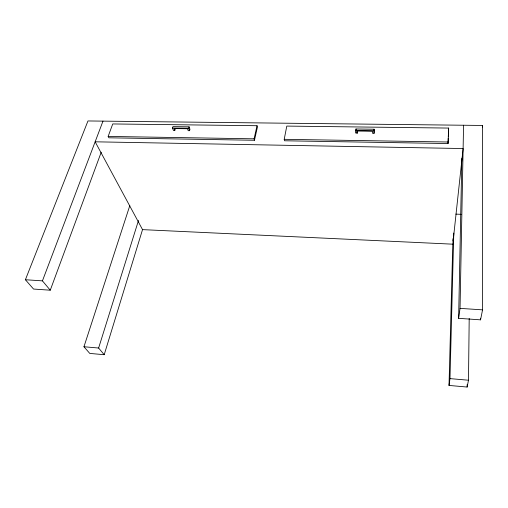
<?xml version="1.0" encoding="UTF-8"?>
<svg xmlns="http://www.w3.org/2000/svg" width="508" height="508" viewBox="0 0 508 508"><rect width="100%" height="100%" fill="white"/><g stroke="black" fill="none" stroke-linecap="round" stroke-linejoin="round"><path stroke-width="0.76" d="M461.861 158.153L458.622 318.332L480.555 319.843L482.549 309.855L482.6 125.457L87.967 120.955L25.4 279.737L33.541 289.052L50.26 290.201L101.213 152.241M480.555 319.843L480.555 318.256M129.813 205.588L83.953 346.754L89.776 353.422L104.203 354.705L142.532 229.629L95.148 141.808L463.112 148.552L452.793 244.177L449.015 385.432L467.125 387.045L467.157 384.664M467.125 387.045L468.49 380.225L469.195 318.44M458.622 318.332L460.045 308.375L463.563 125.241M449.015 385.432L449.986 378.612L453.79 233.051M452.876 241.033L452.939 238.671M448.062 143.548L448.659 128.073L286.791 126.086L284.213 139.313L284.518 140.779L448.062 143.548L448.246 138.132M448.297 136.589L448.659 128.073M357.492 133.077L357.334 131.039L372.453 131.248L372.561 133.287L374.072 133.312L374.11 129.229L355.981 128.994L355.994 133.052L357.492 133.077L357.676 131.572M374.072 133.312L374.11 129.229M355.994 133.052L355.981 128.994M482.39 127L482.6 125.457M254.47 140.272L254.089 138.817L257.029 125.717L112.744 123.946L108.153 136.417L108.871 137.808L254.47 140.272L257.391 127.184L257.029 125.717M174.79 130.486L174.028 128.556L187.496 128.74L188.208 130.677L189.554 130.696L189.967 129.273L189.078 126.835L172.93 126.625L172.498 128.041L173.45 130.467L174.79 130.486L175.216 129.07M189.554 130.696L188.665 128.257L189.078 126.835M104.203 354.705L98.622 348.031L138.506 220.434M50.26 290.201L42.443 280.861L102.984 121.126M172.498 128.041L188.665 128.257M355.79 130.499L373.945 130.74M108.153 136.417L254.089 138.817M284.213 139.313L448.189 142.011M455.816 214.122L461.181 214.325M142.532 229.629L452.793 244.177M25.4 279.737L42.443 280.861M460.045 308.375L482.549 309.855M83.953 346.754L98.622 348.031M449.986 378.612L468.49 380.225"/></g></svg>
